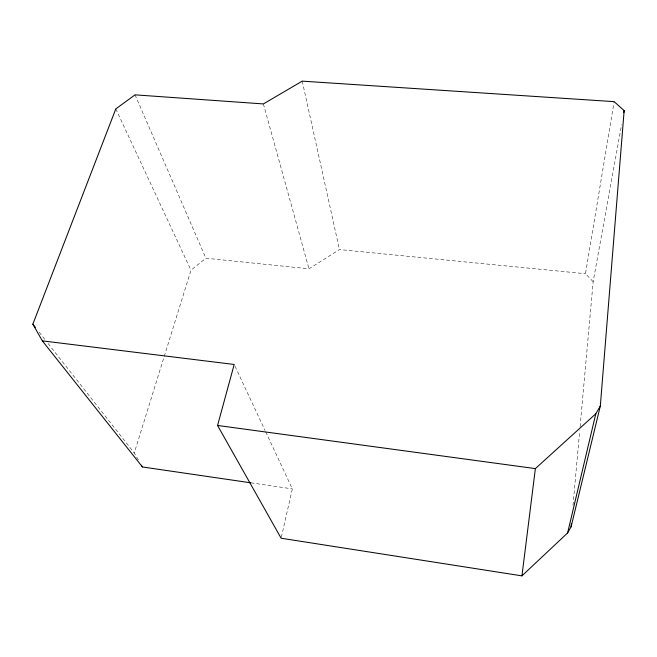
<?xml version="1.0" encoding="UTF-8"?>
<svg xmlns="http://www.w3.org/2000/svg" width="657" height="657" viewBox="0 0 657 657"><rect width="100%" height="100%" fill="white"/><g stroke="black" fill="none" stroke-linecap="round" stroke-linejoin="round"><path stroke-width="0.49" stroke-dasharray="3.29 2.46" d="M573.011 505.381L579.72 430.811M580.09 426.722L593.148 281.672L621.596 124.707M593.148 281.672L585.477 273.714L614.147 101.646M281.336 537.237L292.349 488.882L265.444 431.321M138.364 459.974L134.266 452.985L190.982 270.208L205.92 258.226L308.971 268.795L339.455 249.57L585.477 273.714M250.826 482.813L292.349 488.882M39.19 332.212L45.53 340.269M48.06 343.488L134.266 452.985M235.066 366.327L265.009 430.392M115.804 108.89L190.982 270.208M135.046 94.846L205.92 258.226M263.391 103.929L308.971 268.795M302.236 81.139L339.455 249.57"/><path stroke-width="0.99" d="M42.327 340.852L234.196 364.471L217.566 425.465L281.114 538.223L521.945 575.861L567.615 532.942L571.081 526.832L600.317 406.034L624.15 110.622L614.147 101.646L302.236 81.139L263.391 103.929L135.046 94.846L115.804 108.89L32.85 324.164L42.327 340.852L142.454 466.971L250.826 482.813M571.081 526.832L571.352 523.76M521.945 575.861L535.373 468.605L595.817 413.746L600.317 406.034M623.789 112.634L624.15 110.622M567.615 532.942L595.817 413.746M217.566 425.465L535.373 468.605M32.85 324.164L35.388 327.383M141.427 465.222L142.454 466.971"/></g></svg>
